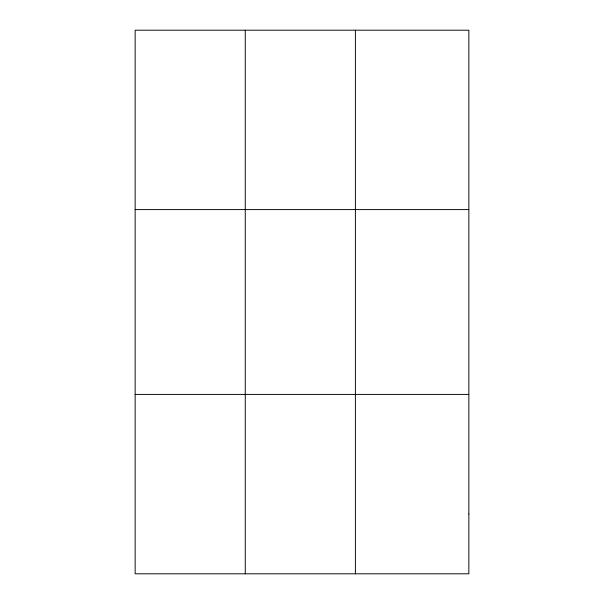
<?xml version="1.0" encoding="UTF-8"?>
<svg xmlns="http://www.w3.org/2000/svg" width="604" height="604" viewBox="0 0 604 604"><rect width="100%" height="100%" fill="white"/><g stroke="black" fill="none" stroke-linecap="round" stroke-linejoin="round"><path stroke-width="0.91" d="M245.269 573.8L245.269 30.2M355.394 573.8L355.394 30.2M135.145 209.588L468.855 209.588M135.145 394.412L468.855 394.412M468.855 514.004L468.855 573.8L135.145 573.8L135.145 30.2L468.855 30.2L468.855 514.004"/></g></svg>
